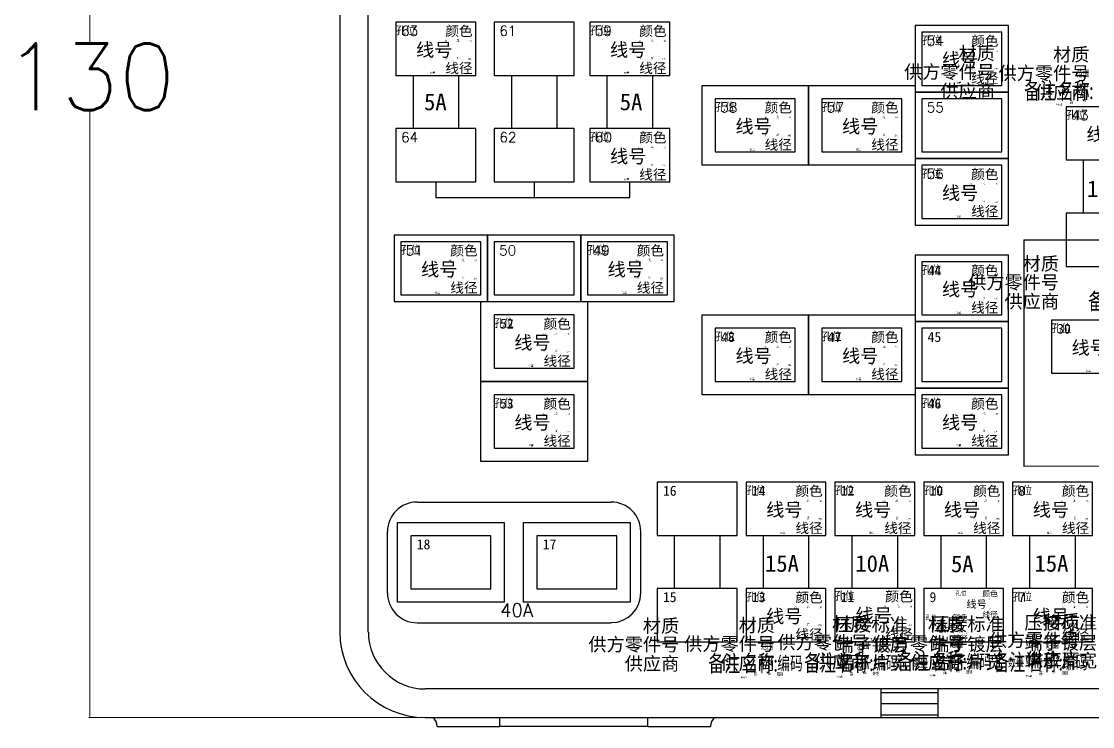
# Model space of a CAD drawing. Header units: millimetres. Extents: x -2653 to 6698, y -4403 to -42.
# Drawn here: x -2651.6 to -2490.8, y -630.9 to -525.1 of the extents above; entities that cross this region are included whole.
import ezdxf
from ezdxf.enums import TextEntityAlignment as Align

# ---------------------------------------------------------------- set-up
doc = ezdxf.new("R2010")
doc.units = ezdxf.units.MM
doc.header["$MEASUREMENT"] = 0
for name, color, linetype in [('文字', 3, 'Continuous'), ('轮廓线', 7, 'Continuous'), ('附件-供应商', 43, 'Continuous'), ('附件-名称', 53, 'Continuous'), ('附件-数量', 21, 'Continuous'), ('附件-编码', 52, 'Continuous')]:
    doc.layers.add(name, color=color, linetype=linetype)
for name, color, linetype, plot in [('附件-不打印', 2, 'Continuous', False), ('隐藏-剥皮长度', 2, 'Continuous', False), ('隐藏-加余量', 1, 'Continuous', False), ('隐藏-备注', 1, 'Continuous', False), ('隐藏-孔位', 1, 'Continuous', False), ('隐藏-对应端子', 2, 'Continuous', False), ('隐藏-规格', 1, 'Continuous', False), ('隐藏-辅助信息', 3, 'Continuous', False), ('隐藏-防水栓', 2, 'Continuous', False)]:
    doc.layers.add(name, color=color, linetype=linetype, plot=plot)
doc.styles.add('CL', font='', dxfattribs={"height": 2})
doc.styles.get("Standard").update_dxf_attribs({"font": 'txt', "bigfont": 'gbcbig.shx'})
doc.styles.add('灯泡', font='', dxfattribs={"width": 0.7})
doc.styles.get('CL').set_extended_font_data('SimSun')
doc.styles.get('灯泡').set_extended_font_data('NSimSun')

msp = doc.modelspace()

# ---------------------------------------------------------------- linework, layer by layer
at = {"lineweight": -3}
for p, q in [((-2603.8, -450.01), (-2603.8, -616.73)), ((-2599.53, -616.73), (-2599.53, -450.01)), ((-2583.38, -525.17), (-2595.38, -525.17)), ((-2595.38, -525.17), (-2595.38, -533.17)), ((-2583.38, -533.17), (-2583.38, -525.17)), ((-2568.62, -525.17), (-2580.62, -525.17)), ((-2580.62, -525.17), (-2580.62, -533.17)), ((-2568.62, -533.17), (-2568.62, -525.17)), ((-2554.26, -525.17), (-2566.26, -525.17)), ((-2566.26, -525.17), (-2566.26, -533.17)), ((-2554.26, -533.17), (-2554.26, -525.17)), ((-2503.43, -525.66), (-2517.43, -525.66)), ((-2517.43, -525.66), (-2517.43, -535.66)), ((-2503.43, -535.66), (-2503.43, -525.66)), ((-2504.43, -526.66), (-2516.43, -526.66)), ((-2516.43, -526.66), (-2516.43, -534.66)), ((-2504.43, -534.66), (-2504.43, -526.66)), ((-2595.38, -533.17), (-2583.38, -533.17)), ((-2592.76, -541.15), (-2592.76, -533.17)), ((-2592.76, -533.17), (-2585.99, -533.17)), ((-2585.99, -533.17), (-2585.99, -541.15)), ((-2580.62, -533.17), (-2568.62, -533.17)), ((-2578, -541.15), (-2578, -533.17)), ((-2578, -533.17), (-2571.23, -533.17)), ((-2571.23, -533.17), (-2571.23, -541.15)), ((-2566.26, -533.17), (-2554.26, -533.17)), ((-2563.65, -541.15), (-2563.65, -533.17)), ((-2563.65, -533.17), (-2556.88, -533.17)), ((-2556.88, -533.17), (-2556.88, -541.15)), ((-2549.43, -546.66), (-2549.43, -534.66)), ((-2549.43, -534.66), (-2533.43, -534.66)), ((-2533.43, -534.66), (-2533.43, -546.66)), ((-2533.43, -546.66), (-2533.43, -534.66)), ((-2533.43, -534.66), (-2517.43, -534.66)), ((-2517.43, -534.66), (-2517.43, -546.66)), ((-2516.43, -534.66), (-2504.43, -534.66)), ((-2535.43, -536.66), (-2547.43, -536.66)), ((-2547.43, -536.66), (-2547.43, -544.66)), ((-2535.43, -544.66), (-2535.43, -536.66)), ((-2519.43, -536.66), (-2531.43, -536.66)), ((-2531.43, -536.66), (-2531.43, -544.66)), ((-2519.43, -544.66), (-2519.43, -536.66)), ((-2503.43, -535.66), (-2517.43, -535.66)), ((-2517.43, -535.66), (-2517.43, -545.66)), ((-2517.43, -535.66), (-2503.43, -535.66)), ((-2504.43, -536.66), (-2516.43, -536.66)), ((-2516.43, -536.66), (-2516.43, -544.66)), ((-2504.43, -544.66), (-2504.43, -536.66)), ((-2503.43, -545.66), (-2503.43, -535.66)), ((-2482.75, -537.86), (-2494.75, -537.86)), ((-2494.75, -537.86), (-2494.75, -545.86)), ((-2583.38, -541.15), (-2595.38, -541.15)), ((-2595.38, -541.15), (-2595.38, -549.15)), ((-2585.99, -541.15), (-2592.76, -541.15)), ((-2583.38, -549.15), (-2583.38, -541.15)), ((-2568.62, -541.15), (-2580.62, -541.15)), ((-2580.62, -541.15), (-2580.62, -549.15)), ((-2571.23, -541.15), (-2578, -541.15)), ((-2568.62, -549.15), (-2568.62, -541.15)), ((-2554.26, -541.15), (-2566.26, -541.15)), ((-2566.26, -541.15), (-2566.26, -549.15)), ((-2556.88, -541.15), (-2563.65, -541.15)), ((-2554.26, -549.15), (-2554.26, -541.15)), ((-2547.43, -544.66), (-2535.43, -544.66)), ((-2531.43, -544.66), (-2519.43, -544.66)), ((-2516.43, -544.66), (-2504.43, -544.66)), ((-2533.43, -546.66), (-2549.43, -546.66)), ((-2517.43, -546.66), (-2533.43, -546.66)), ((-2503.43, -545.66), (-2517.43, -545.66)), ((-2517.43, -545.66), (-2517.43, -555.66)), ((-2517.43, -545.66), (-2503.43, -545.66)), ((-2504.43, -546.66), (-2516.43, -546.66)), ((-2516.43, -546.66), (-2516.43, -554.66)), ((-2504.43, -554.66), (-2504.43, -546.66)), ((-2503.43, -555.66), (-2503.43, -545.66)), ((-2494.75, -545.86), (-2482.75, -545.86)), ((-2492.14, -553.84), (-2492.14, -545.86)), ((-2492.14, -545.86), (-2485.37, -545.86)), ((-2595.38, -549.15), (-2583.38, -549.15)), ((-2580.62, -549.15), (-2568.62, -549.15)), ((-2566.26, -549.15), (-2554.26, -549.15)), ((-2589.38, -551.48), (-2560.26, -551.48)), ((-2516.43, -554.66), (-2504.43, -554.66)), ((-2482.75, -553.84), (-2494.75, -553.84)), ((-2494.75, -553.84), (-2494.75, -561.84)), ((-2485.37, -553.84), (-2492.14, -553.84)), ((-2517.43, -555.66), (-2503.43, -555.66)), ((-2581.63, -557.13), (-2595.63, -557.13)), ((-2595.63, -557.13), (-2595.63, -567.13)), ((-2567.63, -557.13), (-2581.63, -557.13)), ((-2581.63, -557.13), (-2581.63, -567.13)), ((-2581.63, -567.13), (-2581.63, -557.13)), ((-2553.63, -557.13), (-2567.63, -557.13)), ((-2567.63, -557.13), (-2567.63, -567.13)), ((-2567.63, -567.13), (-2567.63, -557.13)), ((-2553.63, -567.13), (-2553.63, -557.13)), ((-2501.12, -557.85), (-2501.12, -591.86)), ((-2501.12, -557.85), (-2328.72, -557.85)), ((-2582.63, -558.13), (-2594.63, -558.13)), ((-2594.63, -558.13), (-2594.63, -566.13)), ((-2582.63, -566.13), (-2582.63, -558.13)), ((-2568.63, -558.13), (-2580.63, -558.13)), ((-2580.63, -558.13), (-2580.63, -566.13)), ((-2568.63, -566.13), (-2568.63, -558.13)), ((-2554.63, -558.13), (-2566.63, -558.13)), ((-2566.63, -558.13), (-2566.63, -566.13)), ((-2554.63, -566.13), (-2554.63, -558.13)), ((-2503.43, -560.13), (-2517.43, -560.13)), ((-2517.43, -560.13), (-2517.43, -570.13)), ((-2503.43, -570.13), (-2503.43, -560.13)), ((-2494.75, -561.84), (-2482.75, -561.84)), ((-2595.63, -567.13), (-2581.63, -567.13)), ((-2594.63, -566.13), (-2582.63, -566.13)), ((-2581.63, -567.13), (-2567.63, -567.13)), ((-2580.63, -566.13), (-2568.63, -566.13)), ((-2567.63, -567.13), (-2553.63, -567.13)), ((-2566.63, -566.13), (-2554.63, -566.13)), ((-2517.43, -570.13), (-2503.43, -570.13)), ((-2345.6, -591.64), (-2501.12, -591.86)), ((-2592.2, -597.21), (-2563.06, -597.21)), ((-2596.66, -610.88), (-2596.66, -601.65)), ((-2592.2, -615.33), (-2563.06, -615.33)), ((-2300.15, -625.28), (-2590.97, -625.28)), ((-2590.97, -629.56), (-2522.54, -629.56)), ((-2513.99, -629.56), (-2342.92, -629.56))]:
    msp.add_line(p, q, dxfattribs=at)
at = {"lineweight": -3, "ltscale": 0.040396}
for p, q in [((-2589.38, -549.15), (-2589.38, -551.48)), ((-2574.62, -549.15), (-2574.62, -551.48)), ((-2560.26, -551.48), (-2560.26, -549.15))]:
    msp.add_line(p, q, dxfattribs=at)
at = {"lineweight": -3, "ltscale": 0.33858}
msp.add_line((-2558.62, -610.88), (-2558.62, -601.54), dxfattribs=at)
at = {"lineweight": -3, "ltscale": 0.074249}
for p, q in [((-2522.54, -629.56), (-2522.54, -625.28)), ((-2513.99, -629.56), (-2513.99, -625.28))]:
    msp.add_line(p, q, dxfattribs=at)
at = {"lineweight": -3, "ltscale": 0.148499}
for p, q in [((-2522.54, -625.79), (-2513.99, -625.79)), ((-2513.99, -627.5), (-2522.54, -627.5)), ((-2513.99, -629.21), (-2522.54, -629.21)), ((-2522.54, -629.56), (-2513.99, -629.56))]:
    msp.add_line(p, q, dxfattribs=at)
at = {"lineweight": -3, "ltscale": 0.023763}
for p, q in [((-2579.77, -630.92), (-2579.77, -629.56)), ((-2557.58, -630.92), (-2557.58, -629.56))]:
    msp.add_line(p, q, dxfattribs=at)
at = {"lineweight": -3, "ltscale": 0.163348}
msp.add_line((-2589.18, -630.92), (-2579.77, -630.92), dxfattribs=at)
at = {"lineweight": -3, "ltscale": 0.385376}
msp.add_line((-2557.58, -630.92), (-2579.77, -630.92), dxfattribs=at)
at = {"lineweight": -3, "ltscale": 0.163354}
msp.add_line((-2557.58, -630.92), (-2548.17, -630.92), dxfattribs=at)
at = {"lineweight": -3}
for points in [[(-2504.43, -561.13), (-2516.43, -561.13), (-2516.43, -569.13), (-2504.43, -569.13)], [(-2582.63, -567.13), (-2566.63, -567.13), (-2566.63, -579.13), (-2582.63, -579.13)], [(-2568.63, -569.13), (-2580.63, -569.13), (-2580.63, -577.13), (-2568.63, -577.13)], [(-2533.43, -581.13), (-2549.43, -581.13), (-2549.43, -569.13), (-2533.43, -569.13)], [(-2517.43, -581.13), (-2533.43, -581.13), (-2533.43, -569.13), (-2517.43, -569.13)], [(-2517.43, -580.13), (-2503.43, -580.13), (-2503.43, -570.13), (-2517.43, -570.13)], [(-2484.98, -569.89), (-2496.98, -569.89), (-2496.98, -577.89), (-2484.98, -577.89)], [(-2547.43, -579.13), (-2535.43, -579.13), (-2535.43, -571.13), (-2547.43, -571.13)], [(-2531.43, -579.13), (-2519.43, -579.13), (-2519.43, -571.13), (-2531.43, -571.13)], [(-2504.43, -571.13), (-2516.43, -571.13), (-2516.43, -579.13), (-2504.43, -579.13)], [(-2582.63, -579.13), (-2566.63, -579.13), (-2566.63, -591.13), (-2582.63, -591.13)], [(-2517.43, -590.13), (-2503.43, -590.13), (-2503.43, -580.13), (-2517.43, -580.13)], [(-2568.63, -581.13), (-2580.63, -581.13), (-2580.63, -589.13), (-2568.63, -589.13)], [(-2504.43, -581.13), (-2516.43, -581.13), (-2516.43, -589.13), (-2504.43, -589.13)], [(-2544.15, -594.22), (-2556.15, -594.22), (-2556.15, -602.22), (-2544.15, -602.22)], [(-2530.82, -594.22), (-2542.82, -594.22), (-2542.82, -602.22), (-2530.82, -602.22)], [(-2517.48, -594.22), (-2529.48, -594.22), (-2529.48, -602.22), (-2517.48, -602.22)], [(-2504.15, -594.22), (-2516.15, -594.22), (-2516.15, -602.22), (-2504.15, -602.22)], [(-2490.81, -594.22), (-2502.81, -594.22), (-2502.81, -602.22), (-2490.81, -602.22)], [(-2595.12, -600.27), (-2579.12, -600.27), (-2579.12, -612.27), (-2595.12, -612.27)], [(-2576.21, -600.27), (-2560.21, -600.27), (-2560.21, -612.27), (-2576.21, -612.27)], [(-2581.12, -602.27), (-2593.12, -602.27), (-2593.12, -610.27), (-2581.12, -610.27)], [(-2562.21, -602.27), (-2574.21, -602.27), (-2574.21, -610.27), (-2562.21, -610.27)], [(-2546.77, -602.22), (-2546.77, -610.2), (-2553.54, -610.2), (-2553.54, -602.22)], [(-2533.43, -602.22), (-2533.43, -610.2), (-2540.2, -610.2), (-2540.2, -602.22)], [(-2520.1, -602.22), (-2520.1, -610.2), (-2526.87, -610.2), (-2526.87, -602.22)], [(-2506.76, -602.22), (-2506.76, -610.2), (-2513.53, -610.2), (-2513.53, -602.22)], [(-2493.42, -602.22), (-2493.42, -610.2), (-2500.2, -610.2), (-2500.2, -602.22)], [(-2544.15, -610.2), (-2556.15, -610.2), (-2556.15, -618.2), (-2544.15, -618.2)], [(-2530.82, -610.2), (-2542.82, -610.2), (-2542.82, -618.2), (-2530.82, -618.2)], [(-2517.48, -610.2), (-2529.48, -610.2), (-2529.48, -618.2), (-2517.48, -618.2)], [(-2504.15, -610.2), (-2516.15, -610.2), (-2516.15, -618.2), (-2504.15, -618.2)], [(-2490.81, -610.2), (-2502.81, -610.2), (-2502.81, -618.2), (-2490.81, -618.2)]]:
    msp.add_lwpolyline(points, close=True, dxfattribs=at)
for centre, radius, start, end in [((-2592.2, -601.67), 4.46, 90.0412, 179.8336), ((-2563.08, -601.67), 4.46, 0.0612, 89.7849), ((-2592.2, -610.87), 4.46, 180.1664, 269.9588), ((-2563.08, -610.87), 4.45, 270.168, 0.0527), ((-2590.97, -616.73), 12.83, 180, 270), ((-2590.97, -616.73), 8.55, 180, 270), ((-2590.89, -630.92), 1.71, 0, 53.1309), ((-2546.46, -630.92), 1.71, 126.8691, 180)]:
    msp.add_arc(centre, radius, start, end, dxfattribs=at)
at = {"layer": '轮廓线', "lineweight": 0}
for p, q in [((-2641.32, -437.36), (-2641.32, -528.28)), ((-2641.32, -629.38), (-2641.32, -538.46)), ((-2591.04, -629.56), (-2641.5, -629.56))]:
    msp.add_line(p, q, dxfattribs=at)
msp.add_solid([(-2641.35, -629.38), (-2641.29, -629.38), (-2641.32, -629.56)], dxfattribs=at)

# ---------------------------------------------------------------- texts
at = {"lineweight": 0}
for s, height, p in [('63', 1.5, (-2594.61, -527.22)), ('61', 1.5, (-2579.85, -527.22)), ('59', 1.5, (-2565.52, -527.22)), ('54', 1.5, (-2515.69, -528.71)), ('58', 1.5, (-2546.69, -538.71)), ('57', 1.5, (-2530.69, -538.71)), ('55', 1.5, (-2515.69, -538.71)), ('43', 1.5, (-2493.96, -539.9)), ('64', 1.5, (-2594.61, -543.2)), ('62', 1.5, (-2579.85, -543.2)), ('60', 1.5, (-2565.5, -543.2)), ('56', 1.5, (-2515.69, -548.71)), ('51', 1.5, (-2593.89, -560.18)), ('50', 1.5, (-2579.89, -560.18)), ('49', 1.5, (-2565.84, -560.18)), ('40A', 2, (-2579.76, -614.43))]:
    msp.add_text(s, height=height, dxfattribs=at).set_placement(p)
at = {"style": '灯泡'}
for s, p in [('5A', (-2591.16, -538.39)), ('5A', (-2561.78, -538.39)), ('10A', (-2491.64, -551.43)), ('15A', (-2539.98, -607.69)), ('10A', (-2526.42, -607.69)), ('5A', (-2512.05, -607.75)), ('15A', (-2499.52, -607.67))]:
    msp.add_text(s, height=2.5, dxfattribs=at).set_placement(p)
at = {"lineweight": -3, "char_height": 1.5, "width": 2.333, "attachment_point": 1}
for s, insert in [('{\\fSimSun|b0|i0|c134|p2;44}', (-2515.56, -561.67)), ('{\\fSimSun|b0|i0|c134|p2;52}', (-2579.76, -569.68)), ('{\\fSimSun|b0|i0|c134|p2;30}', (-2496.11, -570.44)), ('{\\fSimSun|b0|i0|c134|p2;48}', (-2546.56, -571.67)), ('{\\fSimSun|b0|i0|c134|p2;47}', (-2530.56, -571.67)), ('{\\fSimSun|b0|i0|c134|p2;45}', (-2515.56, -571.67)), ('{\\fSimSun|b0|i0|c134|p2;53}', (-2579.76, -581.68)), ('{\\fSimSun|b0|i0|c134|p2;46}', (-2515.56, -581.67)), ('{\\fSimSun|b0|i0|c134|p2;16}', (-2555.29, -594.77)), ('{\\fSimSun|b0|i0|c134|p2;14}', (-2541.95, -594.77)), ('{\\fSimSun|b0|i0|c134|p2;12}', (-2528.62, -594.77)), ('{\\fSimSun|b0|i0|c134|p2;10}', (-2515.28, -594.77)), ('{\\fSimSun|b0|i0|c134|p2;8}', (-2501.94, -594.77)), ('{\\fSimSun|b0|i0|c134|p2;18}', (-2592.26, -602.81)), ('{\\fSimSun|b0|i0|c134|p2;17}', (-2573.34, -602.81)), ('{\\fSimSun|b0|i0|c134|p2;15}', (-2555.29, -610.74)), ('{\\fSimSun|b0|i0|c134|p2;13}', (-2541.95, -610.74)), ('{\\fSimSun|b0|i0|c134|p2;11}', (-2528.62, -610.74)), ('{\\fSimSun|b0|i0|c134|p2;9}', (-2515.28, -610.74)), ('{\\fSimSun|b0|i0|c134|p2;7}', (-2501.94, -610.74))]:
    msp.add_mtext(s, dxfattribs=dict(at, insert=insert))
at = {"layer": '文字', "style": '灯泡', "width": 0.7}
for p in [(-2490.98, -535.47), (-2509.99, -621.13), (-2495.58, -621.26), (-2538.38, -621.43), (-2524, -621.35)]:
    msp.add_text(':', height=2.5, dxfattribs=at).set_placement(p, align=Align.MIDDLE_CENTER)
at = {"layer": '文字', "color": 3, "style": 'CL', "flags": 1}
for tag, p in [('材质', (-2505.45, -529.84)), ('材质', (-2491.27, -530.03)), ('供方零件号', (-2505.45, -532.63)), ('供方零件号', (-2491.27, -532.82)), ('材质', (-2495.84, -561.44)), ('供方零件号', (-2495.84, -564.23)), ('材质', (-2524.46, -615.49)), ('压接标准', (-2504.13, -615.54)), ('压接标准', (-2490.12, -615.32)), ('材质', (-2492.71, -615.14)), ('材质', (-2552.85, -615.8)), ('材质', (-2538.47, -615.71)), ('压接标准', (-2518.51, -615.62)), ('材质', (-2510.05, -615.62)), ('供方零件号', (-2552.85, -618.59)), ('供方零件号', (-2538.47, -618.51)), ('供方零件号', (-2524.46, -618.29)), ('端子镀层', (-2518.51, -618.65)), ('供方零件号', (-2510.05, -618.42)), ('端子镀层', (-2504.13, -618.56)), ('供方零件号', (-2492.71, -617.93)), ('端子镀层', (-2490.12, -618.34)), ('端子片宽', (-2518.51, -621.32)), ('端子片宽', (-2504.13, -621.23)), ('端子片宽', (-2490.12, -621.01))]:
    msp.add_attdef(tag, text='', height=2, dxfattribs=at).set_placement(p, align=Align.MIDDLE_RIGHT)
at = {"layer": '轮廓线', "lineweight": 0, "insert": (-2641.32, -533.37), "char_height": 10, "attachment_point": 5}
msp.add_mtext('\\A1;130', dxfattribs=at)
at = {"layer": '轮廓线', "color": 7, "style": 'CL', "flags": 4}
for tag, text, height, p in [('颜色', 'NC', 1.5, (-2583.87, -526.5)), ('颜色', 'NC', 1.5, (-2554.76, -526.5)), ('颜色', 'NC', 1.5, (-2504.93, -527.99)), ('线径', '0.5', 1.5, (-2583.87, -532.08)), ('线径', '0.5', 1.5, (-2554.76, -532.08)), ('线径', '0.5', 1.5, (-2504.93, -533.57)), ('颜色', 'NC', 1.5, (-2535.93, -537.99)), ('颜色', 'NC', 1.5, (-2519.93, -537.99)), ('颜色', 'NC', 1.5, (-2554.76, -542.48)), ('线径', '0.5', 1.5, (-2535.93, -543.57)), ('线径', '0.5', 1.5, (-2519.93, -543.57)), ('线径', '0.5', 1.5, (-2554.76, -548.06)), ('颜色', 'NC', 1.5, (-2504.93, -547.99)), ('线径', '0.5', 1.5, (-2504.93, -553.57)), ('颜色', 'NC', 1.5, (-2583.13, -559.46)), ('颜色', 'NC', 1.5, (-2555.13, -559.46)), ('颜色', 'NC', 1.5, (-2504.93, -562.45)), ('线径', '0.5', 1.5, (-2583.13, -565.04)), ('线径', '0.5', 1.5, (-2555.13, -565.04)), ('线径', '0.5', 1.5, (-2504.93, -568.03)), ('颜色', 'NC', 1.5, (-2569.13, -570.46)), ('颜色', 'NC', 1.5, (-2535.93, -572.45)), ('颜色', 'NC', 1.5, (-2519.93, -572.45)), ('线径', '0.5', 1.5, (-2569.13, -576.04)), ('线径', '0.5', 1.5, (-2535.93, -578.03)), ('线径', '0.5', 1.5, (-2519.93, -578.03)), ('颜色', 'NC', 1.5, (-2569.13, -582.46)), ('颜色', 'NC', 1.5, (-2504.93, -582.45)), ('线径', '0.5', 1.5, (-2569.13, -588.04)), ('线径', '0.5', 1.5, (-2504.93, -588.03)), ('颜色', 'NC', 1.5, (-2531.31, -595.55)), ('颜色', 'NC', 1.5, (-2517.98, -595.55)), ('颜色', 'NC', 1.5, (-2504.64, -595.55)), ('颜色', 'NC', 1.5, (-2491.31, -595.55)), ('线径', '0.5', 1.5, (-2531.31, -601.13)), ('线径', '0.5', 1.5, (-2517.98, -601.13)), ('线径', '0.5', 1.5, (-2504.64, -601.13)), ('线径', '0.5', 1.5, (-2491.31, -601.13)), ('颜色', 'NC', 1.5, (-2531.31, -611.53)), ('颜色', 'NC', 1.531, (-2517.76, -611.37)), ('颜色', 'NC', 0.836, (-2505, -610.97)), ('颜色', 'NC', 1.5, (-2491.31, -611.53)), ('颜色', 'NC', 0.836, (-2509.49, -614.56)), ('线径', '0.5', 0.836, (-2505, -614.08)), ('线径', '0.5', 1.5, (-2531.31, -617.1)), ('线径', '0.5', 1.531, (-2517.76, -617.07)), ('线径', '0.5', 0.836, (-2509.49, -617.67)), ('线径', '0.5', 1.5, (-2491.31, -617.1))]:
    msp.add_attdef(tag, text=text, height=height, dxfattribs=at).set_placement(p, align=Align.MIDDLE_RIGHT)
for height, p in [(2, (-2589.63, -529.32)), (2, (-2560.51, -529.32)), (2, (-2510.68, -530.81)), (2, (-2541.68, -540.81)), (2, (-2525.68, -540.81)), (2, (-2489, -542.01)), (2, (-2560.51, -545.3)), (2, (-2510.68, -550.81)), (2, (-2588.88, -562.28)), (2, (-2560.88, -562.28)), (2, (-2510.68, -565.27)), (2, (-2574.88, -573.28)), (2, (-2541.68, -575.27)), (2, (-2525.68, -575.27)), (2, (-2491.23, -574.04)), (2, (-2574.88, -585.28)), (2, (-2510.68, -585.27)), (2, (-2537.07, -598.37)), (2, (-2523.73, -598.37)), (2, (-2510.39, -598.37)), (2, (-2497.06, -598.37)), (1.115, (-2508.21, -612.54)), (2, (-2537.07, -614.35)), (2.041, (-2523.63, -614.25)), (2, (-2497.06, -614.35)), (1.115, (-2512.7, -616.13))]:
    msp.add_attdef('线号', text='300', height=height, dxfattribs=at).set_placement(p, align=Align.MIDDLE_CENTER)
at = {"layer": '附件-不打印', "color": 3, "style": 'CL', "width": 0.7}
for tag, height, flags, p in [('范围', 1, 1, (-2492.26, -532.85)), ('工位', 0.25, 5, (-2493.97, -537)), ('位置', 0.25, 9, (-2491.98, -537.01)), ('供方编码', 0.25, 5, (-2495.79, -537.57)), ('范围', 1, 1, (-2539.66, -618.81)), ('范围', 1, 1, (-2525.28, -618.73)), ('范围', 1, 1, (-2511.27, -618.5)), ('范围', 1, 1, (-2496.86, -618.63)), ('供方编码', 0.25, 5, (-2543.19, -623.53)), ('工位', 0.25, 5, (-2541.37, -622.97)), ('位置', 0.25, 9, (-2539.38, -622.97)), ('供方编码', 0.25, 5, (-2528.81, -623.45)), ('工位', 0.25, 5, (-2526.99, -622.88)), ('位置', 0.25, 9, (-2525, -622.88)), ('供方编码', 0.25, 5, (-2514.8, -623.22)), ('工位', 0.25, 5, (-2512.98, -622.66)), ('位置', 0.25, 9, (-2510.99, -622.66)), ('供方编码', 0.25, 5, (-2500.39, -623.35)), ('工位', 0.25, 5, (-2498.57, -622.79)), ('位置', 0.25, 9, (-2496.58, -622.79))]:
    msp.add_attdef(tag, text='', height=height, dxfattribs=dict(at, flags=flags)).set_placement(p, align=Align.MIDDLE_CENTER)
at = {"layer": '附件-不打印', "color": 1, "style": 'CL', "width": 0.7, "flags": 8}
for p in [(-2496.29, -536.72), (-2486.68, -568.32), (-2543.69, -622.69), (-2529.31, -622.6), (-2515.3, -622.38), (-2500.89, -622.51)]:
    msp.add_attdef('备注', text='', height=2.5, dxfattribs=at).set_placement(p, align=Align.RIGHT)
at = {"layer": '附件-不打印', "color": 1, "style": 'CL', "width": 0.7, "flags": 13}
for p in [(-2494.22, -537.42), (-2541.62, -623.38), (-2527.24, -623.29), (-2513.23, -623.07), (-2498.82, -623.2)]:
    msp.add_attdef('选项', p, 'ALL', height=0.25, dxfattribs=at)
at = {"layer": '附件-不打印', "color": 3, "style": 'CL', "width": 0.7, "flags": 9}
for p in [(-2538.2, -623.29), (-2523.82, -623.21), (-2509.81, -622.98), (-2495.4, -623.11)]:
    msp.add_attdef('规格', p, '——', height=0.5, dxfattribs=at)
at = {"layer": '附件-供应商', "color": 3, "style": 'CL', "flags": 1}
for p in [(-2505.45, -535.51), (-2491.27, -535.7), (-2495.84, -567.11), (-2552.85, -621.47), (-2538.47, -621.39), (-2524.46, -621.16), (-2510.05, -621.29), (-2492.71, -620.81)]:
    msp.add_attdef('供应商', text='', height=2, dxfattribs=at).set_placement(p, align=Align.MIDDLE_RIGHT)
at = {"layer": '附件-名称', "color": 3, "style": 'CL', "width": 0.7, "flags": 8}
for p in [(-2491.23, -535.47), (-2538.63, -621.43), (-2524.25, -621.35), (-2510.24, -621.13), (-2495.83, -621.26)]:
    msp.add_attdef('名称', text='端子', height=2.5, dxfattribs=at).set_placement(p, align=Align.MIDDLE_RIGHT)
at = {"layer": '附件-数量', "color": 2, "style": 'CL', "width": 0.7, "flags": 13}
for p in [(-2517.87, -621.4), (-2503.49, -621.31)]:
    msp.add_attdef('数量', text='1', height=1.2, dxfattribs=at).set_placement(p, align=Align.MIDDLE_LEFT)
at = {"layer": '附件-数量', "color": 2, "style": 'CL', "width": 0.7, "flags": 7}
for p in [(-2518.22, -621.53), (-2503.84, -621.44)]:
    msp.add_attdef('*', text='*', height=1, dxfattribs=at).set_placement(p, align=Align.MIDDLE_CENTER)
at = {"layer": '附件-编码', "color": 2, "style": 'CL', "width": 0.7}
for p in [(-2538.13, -621.43), (-2523.75, -621.35), (-2509.74, -621.13), (-2495.33, -621.26)]:
    msp.add_attdef('编码', text='', height=2, dxfattribs=at).set_placement(p, align=Align.MIDDLE_LEFT)
at = {"layer": '隐藏-剥皮长度', "color": 2, "style": 'CL', "width": 0.9, "flags": 4}
for height, p in [(0.1, (-2584.01, -528.08)), (0.1, (-2554.9, -528.08)), (0.1, (-2505.06, -529.57)), (0.1, (-2536.06, -539.57)), (0.1, (-2520.06, -539.57)), (0.1, (-2554.9, -544.06)), (0.1, (-2505.06, -549.57)), (0.1, (-2583.26, -561.04)), (0.1, (-2555.26, -561.04)), (0.1, (-2505.06, -564.03)), (0.1, (-2569.26, -572.04)), (0.1, (-2536.06, -574.03)), (0.1, (-2520.06, -574.03)), (0.1, (-2569.26, -584.04)), (0.1, (-2505.06, -584.03)), (0.1, (-2531.45, -597.13)), (0.1, (-2518.12, -597.13)), (0.1, (-2504.78, -597.13)), (0.1, (-2491.44, -597.13)), (0.0557, (-2505.08, -611.85)), (0.1, (-2531.45, -613.11)), (0.102, (-2517.9, -612.99)), (0.1, (-2491.44, -613.11)), (0.0557, (-2509.57, -615.44))]:
    msp.add_attdef('剥皮', text='', height=height, dxfattribs=at).set_placement(p, align=Align.MIDDLE_RIGHT)
at = {"layer": '隐藏-加余量', "color": 1, "style": 'CL', "width": 0.9, "flags": 4}
for height, p in [(0.1, (-2584.01, -527.94)), (0.1, (-2554.9, -527.94)), (0.1, (-2505.06, -529.43)), (0.1, (-2536.06, -539.43)), (0.1, (-2520.06, -539.43)), (0.1, (-2554.9, -543.92)), (0.1, (-2505.06, -549.43)), (0.1, (-2583.26, -560.9)), (0.1, (-2555.26, -560.9)), (0.1, (-2505.06, -563.89)), (0.1, (-2569.26, -571.9)), (0.1, (-2536.06, -573.89)), (0.1, (-2520.06, -573.89)), (0.1, (-2569.26, -583.9)), (0.1, (-2505.06, -583.89)), (0.1, (-2531.45, -596.99)), (0.1, (-2518.12, -596.99)), (0.1, (-2504.78, -596.99)), (0.1, (-2491.44, -596.99)), (0.0557, (-2505.08, -611.77)), (0.1, (-2531.45, -612.97)), (0.102, (-2517.9, -612.84)), (0.1, (-2491.44, -612.97)), (0.0557, (-2509.57, -615.37))]:
    msp.add_attdef('加余量', text='', height=height, dxfattribs=at).set_placement(p, align=Align.MIDDLE_RIGHT)
at = {"layer": '隐藏-备注', "color": 1, "style": 'CL', "width": 0.9, "flags": 5}
for height, p in [(0.1, (-2586.05, -530.69)), (0.1, (-2556.94, -530.69)), (0.1, (-2507.1, -532.18)), (0.1, (-2538.1, -542.18)), (0.1, (-2522.1, -542.18)), (0.1, (-2556.94, -546.66)), (0.1, (-2507.1, -552.18)), (0.1, (-2585.3, -563.64)), (0.1, (-2557.3, -563.64)), (0.1, (-2507.1, -566.64)), (0.1, (-2571.3, -574.64)), (0.1, (-2538.1, -576.64)), (0.1, (-2522.1, -576.64)), (0.1, (-2571.3, -586.64)), (0.1, (-2507.1, -586.64)), (0.1, (-2533.49, -599.73)), (0.1, (-2520.15, -599.73)), (0.1, (-2506.82, -599.73)), (0.1, (-2493.48, -599.73)), (0.0557, (-2506.21, -613.3)), (0.1, (-2533.49, -615.71)), (0.102, (-2519.98, -615.64)), (0.1, (-2493.48, -615.71)), (0.0557, (-2510.7, -616.89))]:
    msp.add_attdef('备注', text='', height=height, dxfattribs=at).set_placement(p, align=Align.MIDDLE_CENTER)
at = {"layer": '隐藏-孔位', "color": 6, "style": 'CL', "width": 0.9, "flags": 4}
for height, p in [(1.2, (-2595.38, -526.4)), (1.2, (-2566.26, -526.4)), (1.2, (-2516.43, -527.89)), (1.2, (-2547.43, -537.89)), (1.2, (-2531.43, -537.89)), (1.2, (-2494.75, -539.08)), (1.2, (-2566.26, -542.37)), (1.2, (-2516.43, -547.89)), (1.2, (-2594.63, -559.35)), (1.2, (-2566.63, -559.35)), (1.2, (-2516.43, -562.35)), (1.2, (-2580.63, -570.35)), (1.2, (-2496.98, -571.12)), (1.2, (-2547.43, -572.35)), (1.2, (-2531.43, -572.35)), (1.2, (-2580.63, -582.35)), (1.2, (-2516.43, -582.35)), (1.2, (-2542.82, -595.45)), (1.2, (-2529.48, -595.45)), (1.2, (-2516.15, -595.45)), (1.2, (-2502.81, -595.45)), (1.2, (-2542.82, -611.42)), (1.22, (-2529.5, -611.27)), (0.669, (-2511.41, -610.91)), (1.2, (-2502.81, -611.42)), (0.669, (-2515.9, -614.5))]:
    msp.add_attdef('孔位', text='', height=height, dxfattribs=at).set_placement(p, align=Align.MIDDLE_LEFT)
at = {"layer": '隐藏-对应端子', "color": 2, "style": 'CL', "width": 0.9, "flags": 4}
for height, p in [(0.1, (-2587.7, -528.1)), (0.1, (-2558.58, -528.1)), (0.1, (-2508.75, -529.59)), (0.1, (-2539.75, -539.59)), (0.1, (-2523.75, -539.59)), (0.1, (-2558.58, -544.07)), (0.1, (-2508.75, -549.59)), (0.1, (-2586.95, -561.05)), (0.1, (-2558.95, -561.05)), (0.1, (-2508.75, -564.05)), (0.1, (-2572.95, -572.05)), (0.1, (-2539.75, -574.05)), (0.1, (-2523.75, -574.05)), (0.1, (-2572.95, -584.05)), (0.1, (-2508.75, -584.05)), (0.1, (-2535.14, -597.14)), (0.1, (-2521.8, -597.14)), (0.1, (-2508.47, -597.14)), (0.1, (-2495.13, -597.14)), (0.0557, (-2507.13, -611.86)), (0.1, (-2535.14, -613.12)), (0.102, (-2521.66, -613)), (0.1, (-2495.13, -613.12)), (0.0557, (-2511.62, -615.45))]:
    msp.add_attdef('对应簧片', text='', height=height, dxfattribs=at).set_placement(p, align=Align.MIDDLE_RIGHT)
at = {"layer": '隐藏-规格', "color": 1, "style": 'CL', "width": 0.9, "flags": 5}
for height, p in [(0.2, (-2584.01, -530.7)), (0.2, (-2554.9, -530.7)), (0.2, (-2505.06, -532.19)), (0.2, (-2536.06, -542.19)), (0.2, (-2520.06, -542.19)), (0.2, (-2554.9, -546.67)), (0.2, (-2505.06, -552.19)), (0.2, (-2583.26, -563.65)), (0.2, (-2555.26, -563.65)), (0.2, (-2505.06, -566.65)), (0.2, (-2569.26, -574.65)), (0.2, (-2536.06, -576.65)), (0.2, (-2520.06, -576.65)), (0.2, (-2569.26, -586.65)), (0.2, (-2505.06, -586.65)), (0.2, (-2531.45, -599.74)), (0.2, (-2518.12, -599.74)), (0.2, (-2504.78, -599.74)), (0.2, (-2491.44, -599.74)), (0.111, (-2505.08, -613.31)), (0.2, (-2531.45, -615.72)), (0.204, (-2517.9, -615.65)), (0.2, (-2491.44, -615.72)), (0.111, (-2509.57, -616.9))]:
    msp.add_attdef('规格', text='', height=height, dxfattribs=at).set_placement(p, align=Align.MIDDLE_RIGHT)
at = {"layer": '隐藏-辅助信息', "color": 3, "style": 'CL', "width": 0.9, "flags": 5}
for tag, height, p in [('供方编码', 0.1, (-2586.05, -528.07)), ('编码', 0.1, (-2586.05, -527.93)), ('供方编码', 0.1, (-2556.94, -528.07)), ('编码', 0.1, (-2556.94, -527.93)), ('供方编码', 0.1, (-2507.1, -529.56)), ('编码', 0.1, (-2507.1, -529.43)), ('供方编码', 0.1, (-2538.1, -539.56)), ('编码', 0.1, (-2538.1, -539.43)), ('供方编码', 0.1, (-2522.1, -539.56)), ('编码', 0.1, (-2522.1, -539.43)), ('供方编码', 0.1, (-2556.94, -544.04)), ('编码', 0.1, (-2556.94, -543.91)), ('供方编码', 0.1, (-2507.1, -549.56)), ('编码', 0.1, (-2507.1, -549.43)), ('供方编码', 0.1, (-2585.3, -561.03)), ('编码', 0.1, (-2585.3, -560.89)), ('供方编码', 0.1, (-2557.3, -561.03)), ('编码', 0.1, (-2557.3, -560.89)), ('供方编码', 0.1, (-2507.1, -564.02)), ('编码', 0.1, (-2507.1, -563.89)), ('供方编码', 0.1, (-2571.3, -572.03)), ('编码', 0.1, (-2571.3, -571.89)), ('供方编码', 0.1, (-2538.1, -574.02)), ('编码', 0.1, (-2538.1, -573.89)), ('供方编码', 0.1, (-2522.1, -574.02)), ('编码', 0.1, (-2522.1, -573.89)), ('供方编码', 0.1, (-2571.3, -584.03)), ('编码', 0.1, (-2571.3, -583.89)), ('供方编码', 0.1, (-2507.1, -584.02)), ('编码', 0.1, (-2507.1, -583.89)), ('供方编码', 0.1, (-2533.49, -597.12)), ('编码', 0.1, (-2533.49, -596.98)), ('供方编码', 0.1, (-2520.15, -597.12)), ('编码', 0.1, (-2520.15, -596.98)), ('供方编码', 0.1, (-2506.82, -597.12)), ('编码', 0.1, (-2506.82, -596.98)), ('供方编码', 0.1, (-2493.48, -597.12)), ('编码', 0.1, (-2493.48, -596.98)), ('供方编码', 0.0557, (-2506.21, -611.84)), ('编码', 0.0557, (-2506.21, -611.77)), ('供方编码', 0.1, (-2533.49, -613.09)), ('编码', 0.1, (-2533.49, -612.96)), ('供方编码', 0.102, (-2519.98, -612.97)), ('编码', 0.102, (-2519.98, -612.84)), ('供方编码', 0.1, (-2493.48, -613.09)), ('编码', 0.1, (-2493.48, -612.96)), ('供方编码', 0.0557, (-2510.7, -615.44)), ('编码', 0.0557, (-2510.7, -615.36))]:
    msp.add_attdef(tag, text='', height=height, dxfattribs=at).set_placement(p, align=Align.MIDDLE_CENTER)
at = {"layer": '隐藏-辅助信息', "color": 2, "style": 'CL', "width": 0.9, "flags": 5}
for tag, text, height, p in [('辅助', '辅助件', 0.1, (-2586.05, -527.79)), ('辅助', '辅助件', 0.1, (-2556.94, -527.79)), ('标识管', '', 0.1, (-2586.05, -530.44)), ('标识管', '', 0.1, (-2556.94, -530.44)), ('辅助', '辅助件', 0.1, (-2507.1, -529.28)), ('标识管', '', 0.1, (-2507.1, -531.93)), ('辅助', '辅助件', 0.1, (-2538.1, -539.28)), ('辅助', '辅助件', 0.1, (-2522.1, -539.28)), ('标识管', '', 0.1, (-2538.1, -541.93)), ('标识管', '', 0.1, (-2522.1, -541.93)), ('辅助', '辅助件', 0.1, (-2556.94, -543.77)), ('标识管', '', 0.1, (-2556.94, -546.42)), ('辅助', '辅助件', 0.1, (-2507.1, -549.28)), ('标识管', '', 0.1, (-2507.1, -551.93)), ('辅助', '辅助件', 0.1, (-2585.3, -560.75)), ('辅助', '辅助件', 0.1, (-2557.3, -560.75)), ('标识管', '', 0.1, (-2585.3, -563.4)), ('标识管', '', 0.1, (-2557.3, -563.4)), ('辅助', '辅助件', 0.1, (-2507.1, -563.75)), ('标识管', '', 0.1, (-2507.1, -566.39)), ('辅助', '辅助件', 0.1, (-2571.3, -571.75)), ('辅助', '辅助件', 0.1, (-2538.1, -573.75)), ('辅助', '辅助件', 0.1, (-2522.1, -573.75)), ('标识管', '', 0.1, (-2571.3, -574.4)), ('标识管', '', 0.1, (-2538.1, -576.39)), ('标识管', '', 0.1, (-2522.1, -576.39)), ('辅助', '辅助件', 0.1, (-2571.3, -583.75)), ('辅助', '辅助件', 0.1, (-2507.1, -583.75)), ('标识管', '', 0.1, (-2571.3, -586.4)), ('标识管', '', 0.1, (-2507.1, -586.39)), ('辅助', '辅助件', 0.1, (-2533.49, -596.84)), ('辅助', '辅助件', 0.1, (-2520.15, -596.84)), ('辅助', '辅助件', 0.1, (-2506.82, -596.84)), ('辅助', '辅助件', 0.1, (-2493.48, -596.84)), ('标识管', '', 0.1, (-2533.49, -599.49)), ('标识管', '', 0.1, (-2520.15, -599.49)), ('标识管', '', 0.1, (-2506.82, -599.49)), ('标识管', '', 0.1, (-2493.48, -599.49)), ('辅助', '辅助件', 0.102, (-2519.98, -612.69)), ('辅助', '辅助件', 0.0557, (-2506.21, -611.69)), ('辅助', '辅助件', 0.1, (-2533.49, -612.82)), ('标识管', '', 0.0557, (-2506.21, -613.17)), ('辅助', '辅助件', 0.1, (-2493.48, -612.82)), ('标识管', '', 0.1, (-2533.49, -615.47)), ('标识管', '', 0.102, (-2519.98, -615.4)), ('辅助', '辅助件', 0.0557, (-2510.7, -615.28)), ('标识管', '', 0.1, (-2493.48, -615.47)), ('标识管', '', 0.0557, (-2510.7, -616.76))]:
    msp.add_attdef(tag, text=text, height=height, dxfattribs=at).set_placement(p, align=Align.MIDDLE_CENTER)
at = {"layer": '隐藏-辅助信息', "color": 3, "style": 'CL', "width": 0.9, "flags": 5}
for tag, text, height, p in [('线种', 'FLRY', 0.1, (-2587.7, -530.57)), ('工位', '', 0.1, (-2587.7, -530.69)), ('线种', 'FLRY', 0.1, (-2558.58, -530.57)), ('工位', '', 0.1, (-2558.58, -530.69)), ('线种', 'FLRY', 0.1, (-2508.75, -532.06)), ('工位', '', 0.1, (-2508.75, -532.18)), ('线种', 'FLRY', 0.1, (-2539.75, -542.06)), ('工位', '', 0.1, (-2539.75, -542.18)), ('线种', 'FLRY', 0.1, (-2523.75, -542.06)), ('工位', '', 0.1, (-2523.75, -542.18)), ('线种', 'FLRY', 0.1, (-2558.58, -546.54)), ('工位', '', 0.1, (-2558.58, -546.66)), ('线种', 'FLRY', 0.1, (-2508.75, -552.06)), ('工位', '', 0.1, (-2508.75, -552.18)), ('线种', 'FLRY', 0.1, (-2586.95, -563.52)), ('工位', '', 0.1, (-2586.95, -563.64)), ('线种', 'FLRY', 0.1, (-2558.95, -563.52)), ('工位', '', 0.1, (-2558.95, -563.64)), ('线种', 'FLRY', 0.1, (-2508.75, -566.52)), ('工位', '', 0.1, (-2508.75, -566.64)), ('线种', 'FLRY', 0.1, (-2572.95, -574.52)), ('工位', '', 0.1, (-2572.95, -574.64)), ('线种', 'FLRY', 0.1, (-2539.75, -576.52)), ('工位', '', 0.1, (-2539.75, -576.64)), ('线种', 'FLRY', 0.1, (-2523.75, -576.52)), ('工位', '', 0.1, (-2523.75, -576.64)), ('线种', 'FLRY', 0.1, (-2572.95, -586.52)), ('工位', '', 0.1, (-2572.95, -586.64)), ('线种', 'FLRY', 0.1, (-2508.75, -586.52)), ('工位', '', 0.1, (-2508.75, -586.64)), ('线种', 'FLRY', 0.1, (-2535.14, -599.61)), ('工位', '', 0.1, (-2535.14, -599.73)), ('线种', 'FLRY', 0.1, (-2521.8, -599.61)), ('工位', '', 0.1, (-2521.8, -599.73)), ('线种', 'FLRY', 0.1, (-2508.47, -599.61)), ('工位', '', 0.1, (-2508.47, -599.73)), ('线种', 'FLRY', 0.1, (-2495.13, -599.61)), ('工位', '', 0.1, (-2495.13, -599.73)), ('线种', 'FLRY', 0.0557, (-2507.13, -613.24)), ('工位', '', 0.0557, (-2507.13, -613.3)), ('线种', 'FLRY', 0.1, (-2535.14, -615.59)), ('工位', '', 0.1, (-2535.14, -615.71)), ('线种', 'FLRY', 0.102, (-2521.66, -615.52)), ('工位', '', 0.102, (-2521.66, -615.64)), ('线种', 'FLRY', 0.1, (-2495.13, -615.59)), ('工位', '', 0.1, (-2495.13, -615.71)), ('线种', 'FLRY', 0.0557, (-2511.62, -616.83)), ('工位', '', 0.0557, (-2511.62, -616.89))]:
    msp.add_attdef(tag, text=text, height=height, dxfattribs=at).set_placement(p, align=Align.MIDDLE_RIGHT)
at = {"layer": '隐藏-辅助信息', "color": 1, "style": 'CL', "width": 0.9, "flags": 5}
for height, p in [(0.1, (-2586.05, -530.57)), (0.1, (-2556.94, -530.57)), (0.1, (-2507.1, -532.06)), (0.1, (-2538.1, -542.06)), (0.1, (-2522.1, -542.06)), (0.1, (-2556.94, -546.54)), (0.1, (-2507.1, -552.06)), (0.1, (-2585.3, -563.52)), (0.1, (-2557.3, -563.52)), (0.1, (-2507.1, -566.52)), (0.1, (-2571.3, -574.52)), (0.1, (-2538.1, -576.52)), (0.1, (-2522.1, -576.52)), (0.1, (-2571.3, -586.52)), (0.1, (-2507.1, -586.52)), (0.1, (-2533.49, -599.61)), (0.1, (-2520.15, -599.61)), (0.1, (-2506.82, -599.61)), (0.1, (-2493.48, -599.61)), (0.0557, (-2506.21, -613.24)), (0.1, (-2533.49, -615.59)), (0.102, (-2519.98, -615.52)), (0.1, (-2493.48, -615.59)), (0.0557, (-2510.7, -616.83))]:
    msp.add_attdef('选项', text='ALL', height=height, dxfattribs=at).set_placement(p, align=Align.MIDDLE_CENTER)
at = {"layer": '隐藏-辅助信息', "color": 4, "style": 'CL', "width": 0.9, "flags": 4}
for height, p in [(0.3, (-2589.85, -532.8)), (0.3, (-2560.73, -532.8)), (0.3, (-2510.9, -534.29)), (0.3, (-2541.9, -544.29)), (0.3, (-2525.9, -544.29)), (0.3, (-2560.73, -548.77)), (0.3, (-2510.9, -554.29)), (0.3, (-2589.1, -565.75)), (0.3, (-2561.1, -565.75)), (0.3, (-2510.9, -568.75)), (0.3, (-2575.1, -576.75)), (0.3, (-2541.9, -578.75)), (0.3, (-2525.9, -578.75)), (0.3, (-2491.45, -577.51)), (0.3, (-2510.9, -588.75)), (0.3, (-2575.1, -588.75)), (0.3, (-2537.29, -601.84)), (0.3, (-2523.95, -601.84)), (0.3, (-2510.62, -601.84)), (0.3, (-2497.28, -601.84)), (0.167, (-2508.33, -614.48)), (0.3, (-2537.29, -617.82)), (0.306, (-2523.85, -617.8)), (0.167, (-2512.82, -618.07)), (0.3, (-2497.28, -617.82))]:
    msp.add_attdef('位置', text='ABC', height=height, dxfattribs=at).set_placement(p, align=Align.MIDDLE_CENTER)
at = {"layer": '隐藏-防水栓', "color": 2, "style": 'CL', "width": 0.9, "flags": 4}
for height, p in [(0.1, (-2587.7, -527.94)), (0.1, (-2558.58, -527.94)), (0.1, (-2508.75, -529.43)), (0.1, (-2539.75, -539.43)), (0.1, (-2523.75, -539.43)), (0.1, (-2558.58, -543.92)), (0.1, (-2508.75, -549.43)), (0.1, (-2586.95, -560.9)), (0.1, (-2558.95, -560.9)), (0.1, (-2508.75, -563.89)), (0.1, (-2572.95, -571.9)), (0.1, (-2539.75, -573.89)), (0.1, (-2523.75, -573.89)), (0.1, (-2572.95, -583.9)), (0.1, (-2508.75, -583.89)), (0.1, (-2535.14, -596.99)), (0.1, (-2521.8, -596.99)), (0.1, (-2508.47, -596.99)), (0.1, (-2495.13, -596.99)), (0.0557, (-2507.13, -611.77)), (0.1, (-2535.14, -612.97)), (0.102, (-2521.66, -612.84)), (0.1, (-2495.13, -612.97)), (0.0557, (-2511.62, -615.37))]:
    msp.add_attdef('防水栓', text='', height=height, dxfattribs=at).set_placement(p, align=Align.MIDDLE_RIGHT)

doc.saveas('drawing.dxf')
